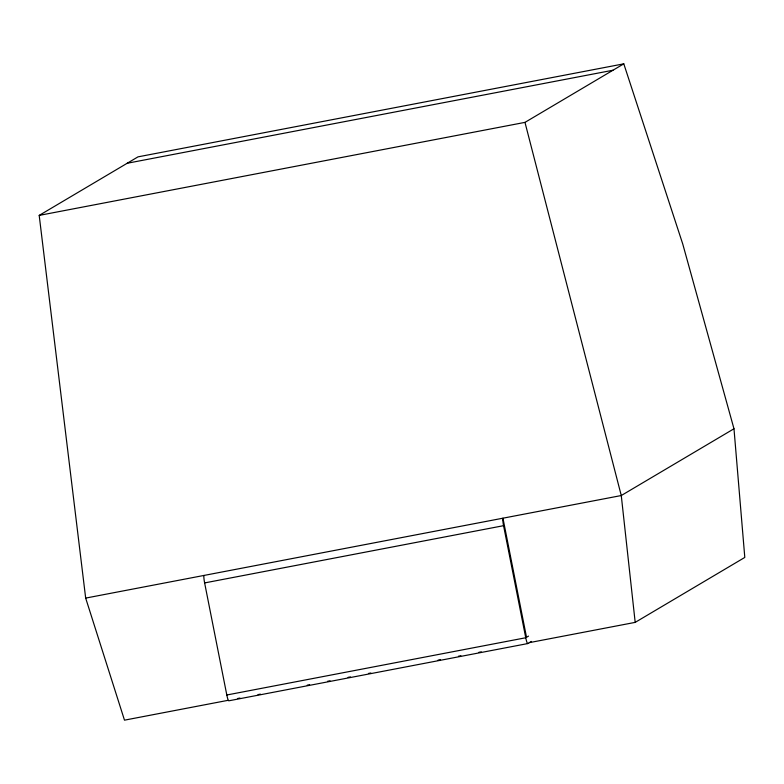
<?xml version="1.0" encoding="UTF-8"?>
<svg xmlns="http://www.w3.org/2000/svg" width="784" height="784" viewBox="0 0 784 784"><rect width="100%" height="100%" fill="white"/><g stroke="black" fill="none" stroke-linecap="round" stroke-linejoin="round"><path stroke-width="1.18" d="M227.958 700.347L124.489 720.163L85.672 598.094L39.2 215.394L138.004 156.859L623.79 63.837L682.746 244.01L733.981 428.77L744.8 557.434L635.187 622.378L529.308 642.645M39.2 215.394L524.976 122.373L623.79 63.837M733.981 428.77L621.271 495.537L85.672 598.094M528.534 636.108L526.525 637.294L502.946 518.195A7.213 0.951 79.2 0 0 503.563 525.682L525.75 637.755A6.399 0.843 79.2 0 0 527.769 643.566L228.82 700.808A6.399 0.843 79.2 0 1 226.811 694.996L204.624 582.924A7.213 0.951 79.2 0 1 203.997 575.436M527.769 643.566L531.366 641.43M127.204 163.258L612.98 70.237M204.624 582.924L503.563 525.682M226.811 694.996L525.75 637.755M237.572 698.515L239.973 698.054M257.985 694.604L260.386 694.144M307.201 685.177L309.602 684.716M327.614 681.267L330.015 680.806M348.027 677.366L350.428 676.906M368.431 673.456L370.832 672.995M438.07 660.118L440.471 659.658M458.473 656.208L460.874 655.747M478.887 652.308L481.288 651.847M524.976 122.373L621.271 495.537L635.187 622.378"/></g></svg>
